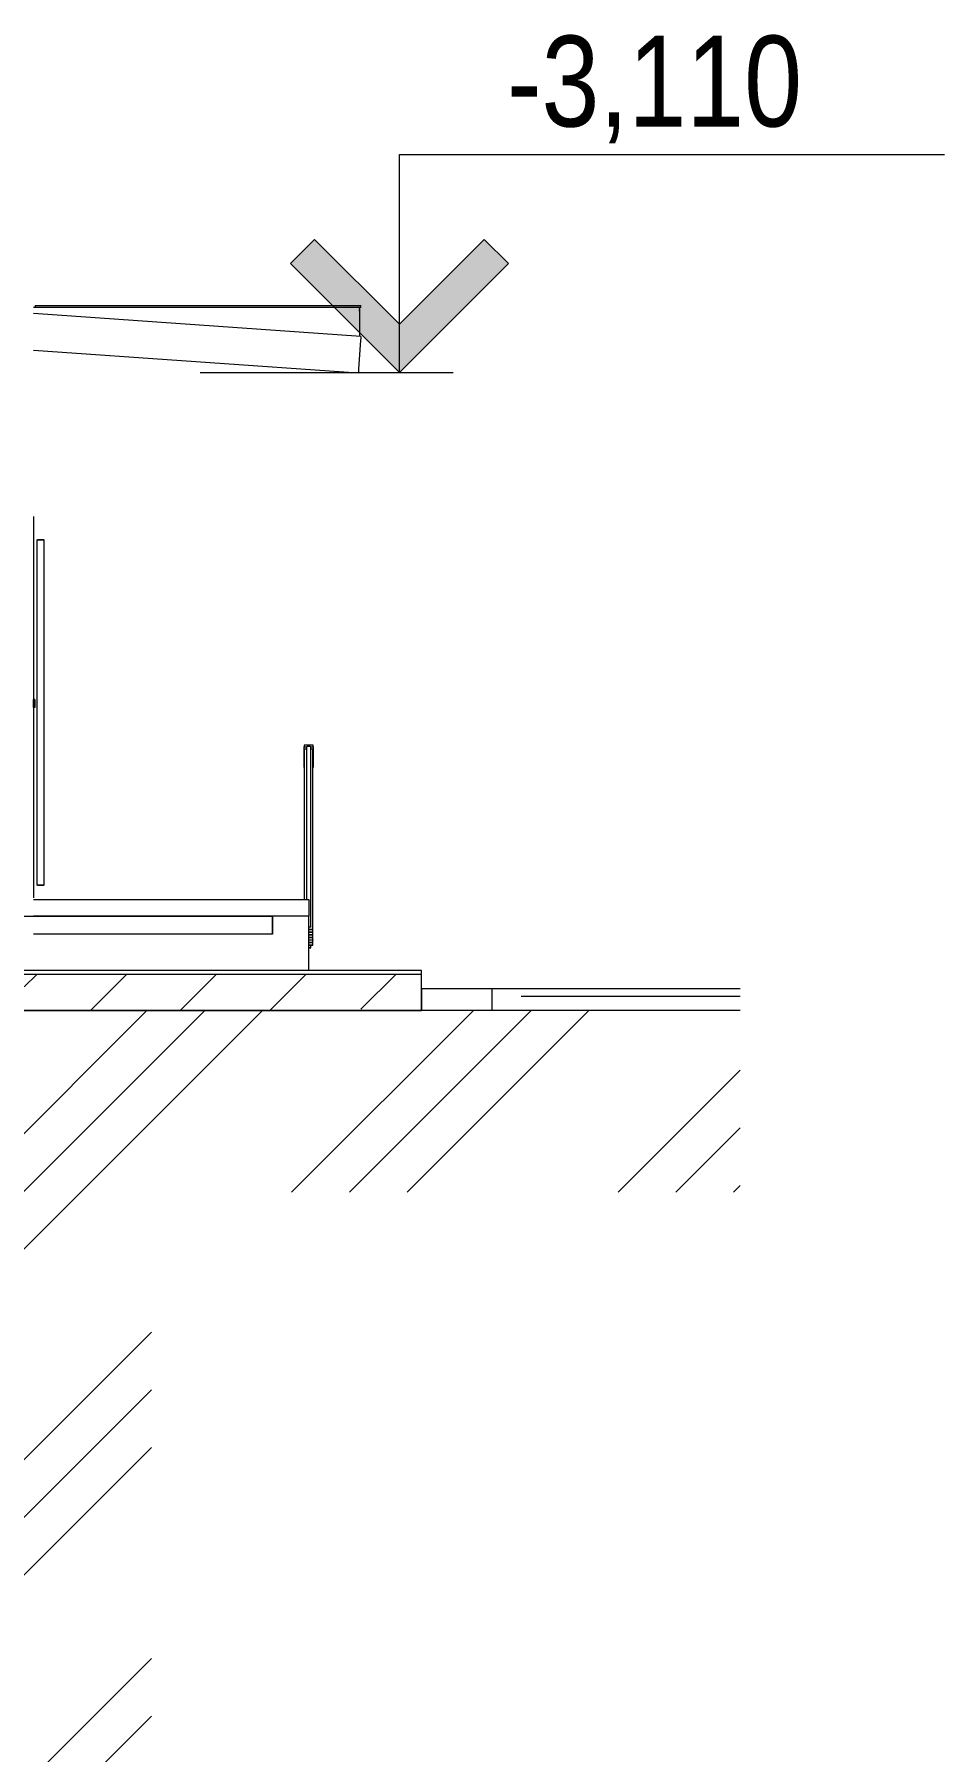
# Model space of a CAD drawing. Header units: millimetres. Extents: x -37960 to 31006, y -24503 to 30326.
# Drawn here: x 25928 to 30936, y -10700 to -1247 of the extents above; entities that cross this region are included whole.
import ezdxf

# ---------------------------------------------------------------- set-up
doc = ezdxf.new("R2010")
doc.units = ezdxf.units.MM
for name, color, linetype, lineweight in [('Балясины', 7, 'Continuous', 9), ('Высотные отметки', 7, 'Continuous', 9), ('Двери', 7, 'Continuous', 9), ('Каркас несущий', 7, 'Continuous', 9), ('Каркас_Импост', 7, 'Continuous', 9), ('Обобщенные модели', 7, 'Continuous', 9), ('Общие ребра', 7, 'Continuous', 9), ('Ограждение', 7, 'Continuous', 9), ('Перекрытия', 7, 'Continuous', 9), ('Поручни', 7, 'Continuous', 9), ('Структура _1_', 7, 'Continuous', 18), ('Черная _1 сплошная', 7, 'Continuous', 9), ('Штриховка разреза-3', 7, 'Continuous', 9)]:
    doc.layers.add(name, color=color, linetype=linetype, lineweight=lineweight)
doc.layers.add('Элементы узлов-2', color=7, linetype='Continuous', lineweight=9, true_color=0x585858)
doc.styles.add('Arial Narrow', font='ARIALN.TTF', dxfattribs={"height": 500})

# ---------------------------------------------------------------- blocks, each defined once
blk = doc.blocks.new('Двутавpы стальные горячекатаные по ГОСТ 8239-89 - 20-1555193-Разрез 3-3')
at = {"layer": 'Каркас несущий'}
for p, q in [((25717.1, -2751.2), (25717.1, -2753.8)), ((25717.1, -2753.8), (25717.1, -2751.2)), ((25717.1, -2760.9), (25717.1, -2755.2)), ((25717.1, -2760.9), (25717.1, -2770.3)), ((25717.1, -2770.3), (25717.1, -2760.9)), ((25717.1, -2870), (25717.1, -2770.3)), ((27717.1, -2750), (25922.1, -2750)), ((27717.1, -2750), (27717.1, -2751.2)), ((27717.1, -2751.2), (27717.1, -2755.2)), ((27717.1, -2753.8), (27717.1, -2751.2)), ((27717.1, -2755.2), (27717.1, -2760.9)), ((27717.1, -2760.9), (27717.1, -2770.3)), ((27717.1, -2770.3), (27717.1, -2760.9)), ((27717.1, -2770.3), (27717.1, -2909.8))]:
    blk.add_line(p, q, dxfattribs=at)
blk = doc.blocks.new('Двутавpы стальные горячекатаные по ГОСТ 8239-89 - 20-1555173-Разрез 3-3')
at = {"layer": 'Каркас несущий'}
for p, q in [((27724.1, -2910.2), (25922.1, -2784.1)), ((27722.7, -2930.5), (27711.6, -3089.5)), ((27723.3, -2921.1), (27722.7, -2930.5)), ((27723.7, -2915.4), (27723.3, -2921.1)), ((27724, -2911.5), (27723.7, -2915.4)), ((27724.1, -2910.2), (27724, -2911.5)), ((25922.1, -2984.6), (27710.1, -3109.8)), ((27710.2, -3108.5), (27710.1, -3109.8)), ((27710.5, -3104.6), (27710.2, -3108.5)), ((27710.9, -3098.9), (27710.5, -3104.6)), ((27711.6, -3089.5), (27710.9, -3098.9))]:
    blk.add_line(p, q, dxfattribs=at)
blk = doc.blocks.new('Крыльцо А4 - Крыльцо А-17-1222647-Разрез 3-3')
at = {"layer": 'Обобщенные модели'}
for p, q in [((27437.1, -6100), (27237.1, -6100)), ((27237.1, -6100), (27237.1, -6200)), ((27437.1, -6400), (27437.1, -6100)), ((27237.1, -6200), (25922.1, -6200))]:
    blk.add_line(p, q, dxfattribs=at)
blk = doc.blocks.new('Пандус П-6 - Пандус П-6-1256685-Разрез 3-3')
at = {"layer": 'Обобщенные модели'}
for p, q in [((27425.9, -6100), (27237.1, -6100)), ((27237.1, -6100), (27237.1, -6199.7)), ((27237.1, -6199.7), (27237.1, -6100.5)), ((27437.1, -6400), (27437.1, -6159.7))]:
    blk.add_line(p, q, dxfattribs=at)
blk = doc.blocks.new('Дверь - Полуторная_наруж__стемалит - ДН9_21-14-8181774-Разрез 3-3')
at = {"layer": 'Двери'}
for p, q in [((25941.6, -4030), (25941.6, -5930)), ((25941.6, -4030), (25961.6, -4030)), ((25961.6, -4030), (25944.3, -4030)), ((25961.6, -4030), (25981.6, -4030)), ((25978.9, -4030), (25961.6, -4030)), ((25981.6, -5930), (25981.6, -4030)), ((25922.1, -4952.5), (25922.1, -4907.5)), ((25930.1, -4907.5), (25922.1, -4907.5)), ((25930.1, -4907.5), (25930.1, -4952.5)), ((25930.1, -4952.5), (25922.1, -4952.5)), ((25961.6, -5930), (25941.6, -5930)), ((25944.3, -5930), (25961.6, -5930)), ((25961.6, -5930), (25978.9, -5930)), ((25981.6, -5930), (25961.6, -5930))]:
    blk.add_line(p, q, dxfattribs=at)
at = {"layer": 'Каркас_Импост'}
for p, q in [((25417.1, -6000), (25417.1, -3900)), ((25417.1, -6000), (25417.1, -3930)), ((25922.1, -3900), (25922.1, -6000)), ((25922.1, -3920), (25922.1, -6000)), ((25922.1, -3921), (25922.1, -6000)), ((25922.1, -3921), (25922.1, -6000))]:
    blk.add_line(p, q, dxfattribs=at)
blk = doc.blocks.new('Ограждение - 6 x 45mm-7451261-Разрез 3-3')
at = {"layer": 'Балясины'}
for p, q in [((27414.6, -6010), (27414.6, -5182.5)), ((27424.6, -5182.5), (27414.6, -5182.5)), ((27459.6, -5182.5), (27449.6, -5182.5)), ((27459.6, -6174.5), (27459.6, -5182.5)), ((27437.1, -6174.5), (27459.6, -6174.5)), ((27459.6, -6174.8), (27437.1, -6174.8)), ((27459.6, -6174.5), (27459.6, -6174.8))]:
    blk.add_line(p, q, dxfattribs=at)
blk = doc.blocks.new('Ограждение - 6 x 45mm-V65-Разрез 3-3')
at = {"layer": 'Балясины'}
for p, q in [((27414.6, -6010), (27414.6, -5196.8)), ((27459.6, -6188.8), (27459.6, -5196.8)), ((27437.1, -6188.8), (27459.6, -6188.8)), ((27459.6, -6189.1), (27437.1, -6189.1)), ((27459.6, -6188.8), (27459.6, -6189.1))]:
    blk.add_line(p, q, dxfattribs=at)
blk = doc.blocks.new('Ограждение - 6 x 45mm-V66-Разрез 3-3')
at = {"layer": 'Балясины'}
for p, q in [((27414.6, -6010), (27414.6, -5211.2)), ((27459.6, -6203.2), (27459.6, -5211.2)), ((27437.1, -6203.2), (27459.6, -6203.2)), ((27459.6, -6203.5), (27437.1, -6203.5)), ((27459.6, -6203.2), (27459.6, -6203.5))]:
    blk.add_line(p, q, dxfattribs=at)
blk = doc.blocks.new('Ограждение - 6 x 45mm-V67-Разрез 3-3')
at = {"layer": 'Балясины'}
for p, q in [((27414.6, -6010), (27414.6, -5225.5)), ((27459.6, -6217.5), (27459.6, -5225.5)), ((27437.1, -6217.5), (27459.6, -6217.5)), ((27459.6, -6217.8), (27437.1, -6217.8)), ((27459.6, -6217.5), (27459.6, -6217.8))]:
    blk.add_line(p, q, dxfattribs=at)
blk = doc.blocks.new('Ограждение - 6 x 45mm-V68-Разрез 3-3')
at = {"layer": 'Балясины'}
for p, q in [((27414.6, -6010), (27414.6, -5239.8)), ((27459.6, -6231.8), (27459.6, -5239.8)), ((27437.1, -6231.8), (27459.6, -6231.8)), ((27459.6, -6232.1), (27437.1, -6232.1)), ((27459.6, -6231.8), (27459.6, -6232.1))]:
    blk.add_line(p, q, dxfattribs=at)
blk = doc.blocks.new('Ограждение - 6 x 45mm-V69-Разрез 3-3')
at = {"layer": 'Балясины'}
for p, q in [((27414.6, -6010), (27414.6, -5254.2)), ((27459.6, -6246.2), (27459.6, -5254.2)), ((27437.1, -6246.2), (27459.6, -6246.2)), ((27459.6, -6246.5), (27437.1, -6246.5)), ((27459.6, -6246.2), (27459.6, -6246.5))]:
    blk.add_line(p, q, dxfattribs=at)
blk = doc.blocks.new('Ограждение - 6 x 45mm-V70-Разрез 3-3')
at = {"layer": 'Балясины'}
for p, q in [((27414.6, -6010), (27414.6, -5268.5)), ((27459.6, -6260.5), (27459.6, -5268.5)), ((27437.1, -6260.5), (27459.6, -6260.5)), ((27459.6, -6260.8), (27437.1, -6260.8)), ((27459.6, -6260.5), (27459.6, -6260.8))]:
    blk.add_line(p, q, dxfattribs=at)
blk = doc.blocks.new('Ограждение - 25mm-7451166-Разрез 3-3')
at = {"layer": 'Балясины'}
for p, q in [((27424.6, -5168.3), (27424.6, -6010)), ((27449.6, -6160.3), (27449.6, -5168.3))]:
    blk.add_line(p, q, dxfattribs=at)
at = {"layer": 'Балясины', "flags": 128}
for points in [[(27449.6, -5168.3), (27448.4, -5168), (27444.9, -5167.8), (27439.9, -5167.7), (27434.3, -5167.7), (27429.3, -5167.8), (27425.9, -5168), (27424.6, -5168.3)], [(27437.1, -6159.7), (27439.9, -6159.7), (27444.9, -6159.8), (27448.4, -6160), (27449.6, -6160.3)], [(27449.6, -6160.3), (27448.4, -6160.6), (27444.9, -6160.8), (27439.9, -6160.9), (27437.1, -6160.9)]]:
    blk.add_lwpolyline(points, dxfattribs=at)
blk = doc.blocks.new('Ограждение - 25mm-V71-Разрез 3-3')
at = {"layer": 'Балясины'}
blk.add_line((27449.6, -6275), (27449.6, -6260.5), dxfattribs=at)
at = {"layer": 'Балясины', "flags": 128}
for points in [[(27437.1, -6274.4), (27439.9, -6274.4), (27444.9, -6274.5), (27448.4, -6274.7), (27449.6, -6275)], [(27449.6, -6275), (27448.4, -6275.3), (27444.9, -6275.5), (27439.9, -6275.6), (27437.1, -6275.6)]]:
    blk.add_lwpolyline(points, dxfattribs=at)
blk = doc.blocks.new('Ограждение - Ограждение-1844439-Разрез 3-3')
at = {"layer": 'Поручни'}
for p, q in [((27412.1, -5160.3), (27412.1, -5168.3)), ((27462.1, -5160.3), (27412.1, -5160.3)), ((27412.1, -5168.3), (27425.9, -5168.3)), ((27412.1, -5283), (27412.1, -5168.3)), ((27448.4, -5168.3), (27462.1, -5168.3)), ((27462.1, -5168.3), (27462.1, -5160.3)), ((27462.1, -5168.3), (27462.1, -5283)), ((27414.6, -5283), (27412.1, -5283)), ((27462.1, -5283), (27459.6, -5283))]:
    blk.add_line(p, q, dxfattribs=at)
for name in ['Ограждение - 6 x 45mm-7451261-Разрез 3-3', 'Ограждение - 6 x 45mm-V65-Разрез 3-3', 'Ограждение - 25mm-7451166-Разрез 3-3', 'Ограждение - 6 x 45mm-V66-Разрез 3-3', 'Ограждение - 6 x 45mm-V67-Разрез 3-3', 'Ограждение - 6 x 45mm-V68-Разрез 3-3', 'Ограждение - 6 x 45mm-V69-Разрез 3-3', 'Ограждение - 6 x 45mm-V70-Разрез 3-3', 'Ограждение - 25mm-V71-Разрез 3-3']:
    blk.add_blockref(name, (0, 0))
blk = doc.blocks.new('Высотные отметки - Высотная отметка - Стрелка-4455449-Разрез 3-3')
at = {"layer": 'Высотные отметки'}
blk.add_hatch(color=256, dxfattribs=at).paths.add_polyline_path([(-17708.2, 9932.8), (-17241.1, 9465.7), (-16773.9, 9932.8), (-16641.1, 9800), (-17241.1, 9200), (-17841.1, 9800)], flags=0)
for p, q in [((-17241.1, 10400), (-20241.1, 10400)), ((-17241.1, 9200), (-17241.1, 10400)), ((-17708.2, 9932.8), (-17841.1, 9800)), ((-17241.1, 9465.7), (-17708.2, 9932.8)), ((-16773.9, 9932.8), (-17241.1, 9465.7)), ((-16641.1, 9800), (-16773.9, 9932.8)), ((-17841.1, 9800), (-17241.1, 9200)), ((-17241.1, 9200), (-16641.1, 9800)), ((-16145.5, 9200), (-17537.8, 9200))]:
    blk.add_line(p, q, dxfattribs=at)

msp = doc.modelspace()

# ---------------------------------------------------------------- hatches: boundary and pattern name
at = {"layer": 'Штриховка разреза-3'}
h = msp.add_hatch(dxfattribs=at)
h.set_pattern_fill('FP_1', color=256, style=0, pattern_type=2)
h.set_pattern_definition([(45, (-3145.5, 6475), (-493.914, 493.914), []), (45, (-2651.6, 6475), (-493.914, 493.914), [873.125, -174.625, 6.706, -167.919])])
h.paths.add_polyline_path([(27751.6, -6620), (28058.3, -6620), (28058.3, -6420), (25717.1, -6420), (25717.1, -6620), (26721.7, -6620)], flags=0)
h.paths.add_polyline_path([(-33011.7, -6620), (-31882.9, -6620), (-31882.9, -6420), (-33882.9, -6420), (-33882.9, -6620)], flags=0)
h = msp.add_hatch(dxfattribs=at)
h.set_pattern_fill('FP_8', color=256, style=0, pattern_type=2)
h.set_pattern_definition([(0, (-3145.5, 6475), (1270, 1270), [1270, -1270]), (0, (-3145.5, 6951.2), (1270, 1270), [1270, -1270]), (0, (-3145.5, 7427.5), (1270, 1270), [1270, -1270]), (90, (-2986.8, 7586.2), (-1270, 1270), [1270, -1270]), (90, (-2510.5, 7586.2), (-1270, 1270), [1270, -1270]), (90, (-2034.3, 7586.2), (-1270, 1270), [1270, -1270])])
h.paths.add_polyline_path([(28058.4, -6620), (29811.4, -6620), (29811.4, -6500), (28058.4, -6500)], flags=0)
h.paths.add_polyline_path([(-33887.9, -6620), (-33887.9, -6500), (-36101.4, -6500), (-36101.4, -6620), (-34041.6, -6620)], flags=0)
at = {"layer": 'Элементы узлов-2'}
h = msp.add_hatch(dxfattribs=at)
h.set_pattern_fill('FP_13', color=256, style=0, pattern_type=2)
h.set_pattern_definition([(45, (-3145.5, 6475), (-898.026, 898.026), []), (45, (-2828, 6475), (0, 1796.05), []), (45, (-3463, 6475), (0, 1796.05), [])])
h.paths.add_polyline_path([(974.5, -19125.1), (26572.1, -19125.1), (26572.1, -7620), (29811.4, -7620), (29811.4, -6620), (25717.1, -6620), (25717.1, -6350), (25542.1, -6350), (25542.1, -10450), (25467.1, -10450), (25467.1, -17400), (-31682.9, -17400), (-31682.9, -6620), (-36101.4, -6620), (-36101.4, -7620), (-32682.9, -7620), (-32682.9, -19125.1), (-3145, -19125.1)], flags=0)

# ---------------------------------------------------------------- linework, layer by layer
at = {"layer": 'Высотные отметки'}
for p, q in [((27710.2, -3108.5), (27838.3, -3108.5)), ((27838.3, -3108.5), (27936.1, -3108.5))]:
    msp.add_line(p, q, dxfattribs=at)
at = {"layer": 'Общие ребра'}
msp.add_line((25717.1, -6420), (28058.3, -6420), dxfattribs=at)
at = {"layer": 'Перекрытия'}
for p, q in [((25932.1, -2740), (27723.9, -2740)), ((25932.1, -2740), (25932.1, -2750)), ((27723.9, -2750), (27723.9, -2740)), ((27723.9, -2750), (25932.1, -2750)), ((25922.1, -6010), (27437.1, -6010)), ((27437.1, -6010), (27437.1, -6100)), ((25567.1, -6100), (27237.1, -6100)), ((27437.1, -6100), (25922.1, -6100)), ((27237.1, -6200), (27237.1, -6100)), ((27237.1, -6200), (25922.1, -6200)), ((28058.3, -6400), (27438.3, -6400)), ((28058.3, -6620), (28058.3, -6400)), ((28058.4, -6620), (28058.4, -6500)), ((27438.3, -6620), (28058.3, -6620))]:
    msp.add_line(p, q, dxfattribs=at)
at = {"layer": 'Структура _1_'}
for p, q in [((28058.3, -6400), (25717.1, -6400)), ((28058.3, -6420), (28058.3, -6400)), ((28058.3, -6620), (28058.3, -6420)), ((29811.4, -6500), (28058.4, -6500)), ((28058.4, -6500), (28058.4, -6620)), ((25717.1, -6620), (28058.3, -6620))]:
    msp.add_line(p, q, dxfattribs=at)
at = {"layer": 'Черная _1 сплошная'}
msp.add_line((29811.4, -6620), (25717.1, -6620), dxfattribs=at)

# ---------------------------------------------------------------- block references
at = {"layer": 'Высотные отметки', "extrusion": (0, 0, -1)}
msp.add_blockref('Высотные отметки - Высотная отметка - Стрелка-4455449-Разрез 3-3', (-10695, -12308.5), dxfattribs=at)
at = {"layer": 'Двери'}
msp.add_blockref('Дверь - Полуторная_наруж__стемалит - ДН9_21-14-8181774-Разрез 3-3', (0, 0), dxfattribs=at)
at = {"layer": 'Каркас несущий'}
for name in ['Двутавpы стальные горячекатаные по ГОСТ 8239-89 - 20-1555193-Разрез 3-3', 'Двутавpы стальные горячекатаные по ГОСТ 8239-89 - 20-1555173-Разрез 3-3']:
    msp.add_blockref(name, (0, 0), dxfattribs=at)
at = {"layer": 'Обобщенные модели'}
for name in ['Крыльцо А4 - Крыльцо А-17-1222647-Разрез 3-3', 'Пандус П-6 - Пандус П-6-1256685-Разрез 3-3']:
    msp.add_blockref(name, (0, 0), dxfattribs=at)
at = {"layer": 'Ограждение'}
msp.add_blockref('Ограждение - Ограждение-1844439-Разрез 3-3', (0, 0), dxfattribs=at)

# ---------------------------------------------------------------- texts
at = {"layer": 'Высотные отметки', "insert": (28527.6, -1254.2), "char_height": 500, "width": 1940.404, "attachment_point": 1, "line_spacing_factor": 0.974696, "style": 'Arial Narrow'}
msp.add_mtext('-3,110', dxfattribs=at)

doc.saveas('drawing.dxf')
